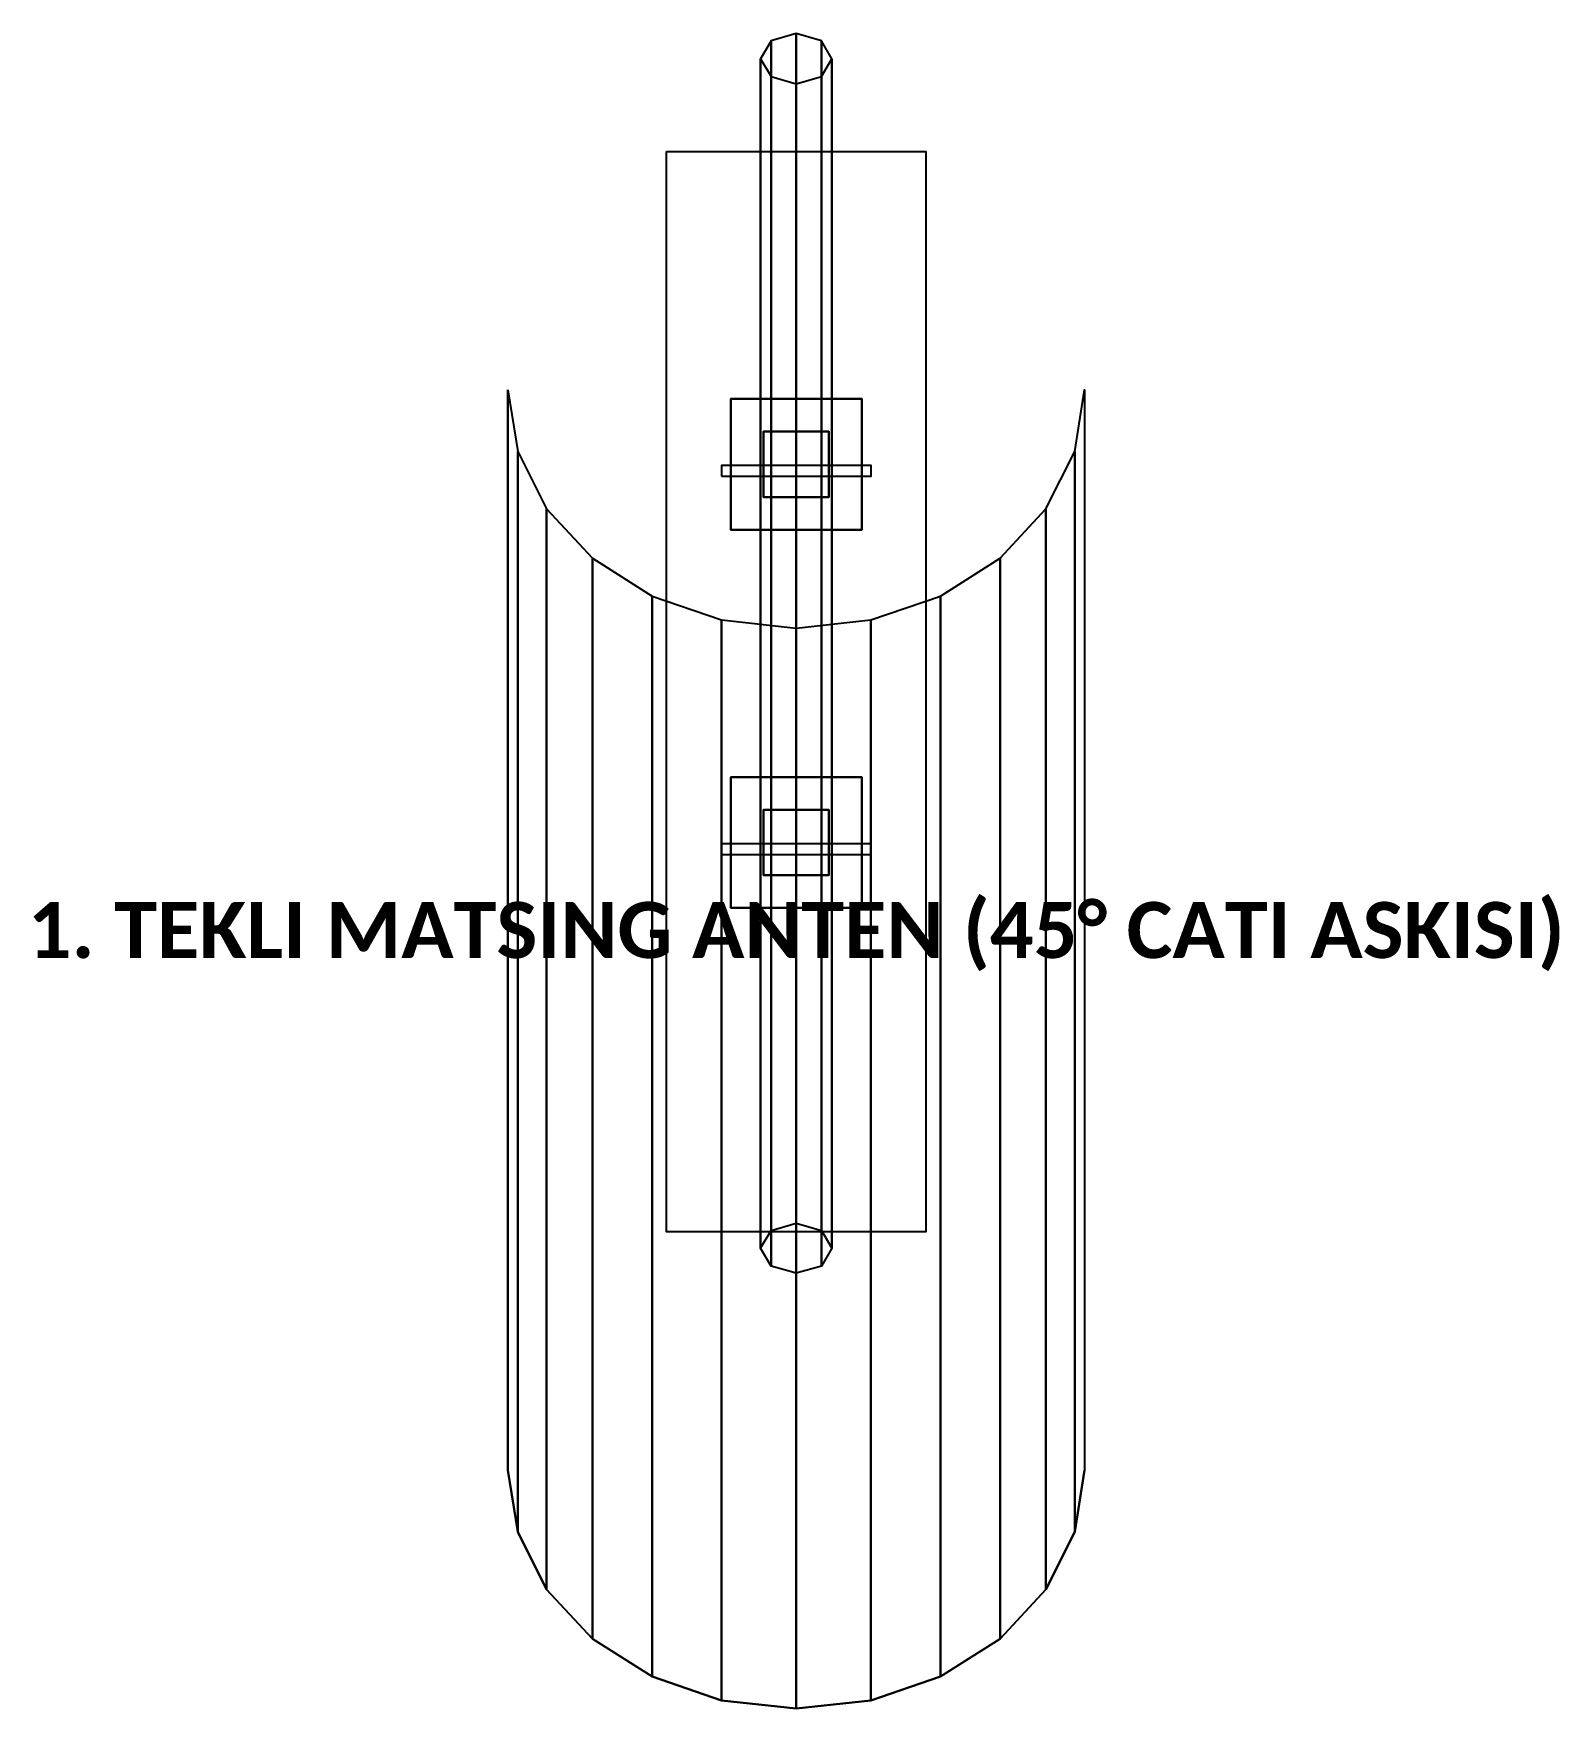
# Model space of a CAD drawing. Header units: millimetres. Extents: x -14816 to 20000, y -833 to 1077.
# Drawn here: x -14816 to -13183, y -833 to 959 of the extents above; entities that cross this region are included whole.
import ezdxf
from ezdxf.enums import TextEntityAlignment as Align

# ---------------------------------------------------------------- set-up
doc = ezdxf.new("R2010")
doc.units = ezdxf.units.MM
for name, color, linetype in [('CELIK_KIRIS_KOLON', 9, 'CONTINUOUS'), ('EKP_MATSING_ANTEN', 2, 'CONTINUOUS'), ('METIN_BILGI', 7, 'CONTINUOUS'), ('MONTAJ_BORULARI', 2, 'CONTINUOUS')]:
    doc.layers.add(name, color=color, linetype=linetype)
doc.styles.get("Standard").update_dxf_attribs({"font": 'calibrib.ttf'})

msp = doc.modelspace()

# ---------------------------------------------------------------- linework, layer by layer
at = {"layer": 'CELIK_KIRIS_KOLON'}
for p, q in [((-14000, 847.1, -309), (-14000, -309, 847.1)), ((-13930, 568.3, 33.7), (-14070, 568.3, 33.7)), ((-14070, 568.3, 33.7), (-14070, 428.3, 33.7)), ((-13930, 568.3, 153.7), (-14070, 568.3, 153.7)), ((-14070, 568.3, 153.7), (-14070, 428.3, 153.7)), ((-14070, 568.3, 33.7), (-14070, 568.3, 153.7)), ((-13930, 428.3, 33.7), (-13930, 568.3, 33.7)), ((-13930, 428.3, 153.7), (-13930, 568.3, 153.7)), ((-13930, 568.3, 33.7), (-13930, 568.3, 153.7)), ((-14070, 428.3, 33.7), (-13930, 428.3, 33.7)), ((-14070, 428.3, 153.7), (-13930, 428.3, 153.7)), ((-14070, 428.3, 33.7), (-14070, 428.3, 153.7)), ((-13930, 428.3, 33.7), (-13930, 428.3, 153.7)), ((-13930, 163.7, 438.3), (-14070, 163.7, 438.3)), ((-14070, 163.7, 438.3), (-14070, 23.7, 438.3)), ((-13930, 163.7, 558.3), (-14070, 163.7, 558.3)), ((-14070, 163.7, 558.3), (-14070, 23.7, 558.3)), ((-14070, 163.7, 438.3), (-14070, 163.7, 558.3)), ((-13930, 23.7, 438.3), (-13930, 163.7, 438.3)), ((-13930, 23.7, 558.3), (-13930, 163.7, 558.3)), ((-13930, 163.7, 438.3), (-13930, 163.7, 558.3)), ((-14070, 23.7, 438.3), (-13930, 23.7, 438.3)), ((-14070, 23.7, 558.3), (-13930, 23.7, 558.3)), ((-14070, 23.7, 438.3), (-14070, 23.7, 558.3)), ((-13930, 23.7, 438.3), (-13930, 23.7, 558.3))]:
    msp.add_line(p, q, dxfattribs=at)
for points in [[(-14138.8, 833, -323.1), (-13861.2, 833, -323.1), (-13861.2, -323.1, 833), (-14138.8, -323.1, 833)], [(-14070, 428.3, 33.7), (-13930, 428.3, 33.7), (-13930, 568.3, 33.7), (-14070, 568.3, 33.7)], [(-14070, 428.3, 153.7), (-13930, 428.3, 153.7), (-13930, 568.3, 153.7), (-14070, 568.3, 153.7)], [(-14070, 568.3, 33.7), (-13930, 568.3, 33.7), (-13930, 568.3, 153.7), (-14070, 568.3, 153.7)], [(-14070, 428.3, 33.7), (-14070, 568.3, 33.7), (-14070, 568.3, 153.7), (-14070, 428.3, 153.7)], [(-13930, 428.3, 33.7), (-13930, 568.3, 33.7), (-13930, 568.3, 153.7), (-13930, 428.3, 153.7)], [(-14080, 485.5, 24.3), (-13920, 485.5, 24.3), (-13920, 497, 148.9), (-14080, 497, 148.9)], [(-14070, 428.3, 33.7), (-13930, 428.3, 33.7), (-13930, 428.3, 153.7), (-14070, 428.3, 153.7)], [(-14070, 23.7, 438.3), (-13930, 23.7, 438.3), (-13930, 163.7, 438.3), (-14070, 163.7, 438.3)], [(-14070, 23.7, 558.3), (-13930, 23.7, 558.3), (-13930, 163.7, 558.3), (-14070, 163.7, 558.3)], [(-14070, 163.7, 438.3), (-13930, 163.7, 438.3), (-13930, 163.7, 558.3), (-14070, 163.7, 558.3)], [(-14070, 23.7, 438.3), (-14070, 163.7, 438.3), (-14070, 163.7, 558.3), (-14070, 23.7, 558.3)], [(-13930, 23.7, 438.3), (-13930, 163.7, 438.3), (-13930, 163.7, 558.3), (-13930, 23.7, 558.3)], [(-14080, 80.9, 428.9), (-13920, 80.9, 428.9), (-13920, 92.3, 553.5), (-14080, 92.3, 553.5)], [(-14070, 23.7, 438.3), (-13930, 23.7, 438.3), (-13930, 23.7, 558.3), (-14070, 23.7, 558.3)]]:
    msp.add_3dface(points, dxfattribs=at)
at = {"layer": 'EKP_MATSING_ANTEN'}
for p, q in [((-14308.5, 578.1, -578.1), (-14298, 512.1, -644)), ((-14308.5, 578.1, -578.1), (-14308.5, -578.1, 578.1)), ((-13702, 512.1, -644), (-13691.5, 578.1, -578.1)), ((-14298, 512.1, -644), (-14267.2, 450.6, -705.5)), ((-14298, 512.1, -644), (-14298, -644, 512.1)), ((-13732.8, 450.6, -705.5), (-13702, 512.1, -644)), ((-13702, 512.1, -644), (-13702, -644, 512.1)), ((-14267.2, 450.6, -705.5), (-14218.1, 397.8, -758.3)), ((-14267.2, 450.6, -705.5), (-14267.2, -705.5, 450.6)), ((-13781.9, 397.8, -758.3), (-13732.8, 450.6, -705.5)), ((-13732.8, 450.6, -705.5), (-13732.8, -705.5, 450.6)), ((-14218.1, 397.8, -758.3), (-14154.2, 357.3, -798.8)), ((-14218.1, 397.8, -758.3), (-14218.1, -758.3, 397.8)), ((-13845.8, 357.3, -798.8), (-13781.9, 397.8, -758.3)), ((-13781.9, 397.8, -758.3), (-13781.9, -758.3, 397.8)), ((-14154.2, 357.3, -798.8), (-14079.8, 331.8, -824.3)), ((-14154.2, 357.3, -798.8), (-14154.2, -798.8, 357.3)), ((-13920.2, 331.8, -824.3), (-13845.8, 357.3, -798.8)), ((-13845.8, 357.3, -798.8), (-13845.8, -798.8, 357.3)), ((-14079.8, 331.8, -824.3), (-14000, 323.1, -833)), ((-14079.8, 331.8, -824.3), (-14079.8, -824.3, 331.8)), ((-14000, 323.1, -833), (-13920.2, 331.8, -824.3)), ((-14000, 323.1, -833), (-14000, -833, 323.1)), ((-13920.2, 331.8, -824.3), (-13920.2, -824.3, 331.8)), ((-14308.5, -578.1, 578.1), (-14298, -644, 512.1)), ((-13702, -644, 512.1), (-13691.5, -578.1, 578.1)), ((-14298, -644, 512.1), (-14267.2, -705.5, 450.6)), ((-13732.8, -705.5, 450.6), (-13702, -644, 512.1)), ((-14267.2, -705.5, 450.6), (-14218.1, -758.3, 397.8)), ((-13781.9, -758.3, 397.8), (-13732.8, -705.5, 450.6)), ((-14218.1, -758.3, 397.8), (-14154.2, -798.8, 357.3)), ((-13845.8, -798.8, 357.3), (-13781.9, -758.3, 397.8)), ((-14154.2, -798.8, 357.3), (-14079.8, -824.3, 331.8)), ((-13920.2, -824.3, 331.8), (-13845.8, -798.8, 357.3)), ((-14079.8, -824.3, 331.8), (-14000, -833, 323.1)), ((-14000, -833, 323.1), (-13920.2, -824.3, 331.8))]:
    msp.add_line(p, q, dxfattribs=at)
for points in [[(-14308.5, 578.1, -578.1), (-14298, 512.1, -644), (-14298, -644, 512.1), (-14308.5, -578.1, 578.1)], [(-13702, 512.1, -644), (-13691.5, 578.1, -578.1), (-13691.5, -578.1, 578.1), (-13702, -644, 512.1)], [(-14298, 512.1, -644), (-14267.2, 450.6, -705.5), (-14267.2, -705.5, 450.6), (-14298, -644, 512.1)], [(-13732.8, 450.6, -705.5), (-13702, 512.1, -644), (-13702, -644, 512.1), (-13732.8, -705.5, 450.6)], [(-14267.2, 450.6, -705.5), (-14218.1, 397.8, -758.3), (-14218.1, -758.3, 397.8), (-14267.2, -705.5, 450.6)], [(-13781.9, 397.8, -758.3), (-13732.8, 450.6, -705.5), (-13732.8, -705.5, 450.6), (-13781.9, -758.3, 397.8)], [(-14218.1, 397.8, -758.3), (-14154.2, 357.3, -798.8), (-14154.2, -798.8, 357.3), (-14218.1, -758.3, 397.8)], [(-13845.8, 357.3, -798.8), (-13781.9, 397.8, -758.3), (-13781.9, -758.3, 397.8), (-13845.8, -798.8, 357.3)], [(-14154.2, 357.3, -798.8), (-14079.8, 331.8, -824.3), (-14079.8, -824.3, 331.8), (-14154.2, -798.8, 357.3)], [(-13920.2, 331.8, -824.3), (-13845.8, 357.3, -798.8), (-13845.8, -798.8, 357.3), (-13920.2, -824.3, 331.8)], [(-14079.8, 331.8, -824.3), (-14000, 323.1, -833), (-14000, -833, 323.1), (-14079.8, -824.3, 331.8)], [(-14000, 323.1, -833), (-13920.2, 331.8, -824.3), (-13920.2, -824.3, 331.8), (-14000, -833, 323.1)]]:
    msp.add_3dface(points, dxfattribs=at)
at = {"layer": 'MONTAJ_BORULARI'}
for p, q in [((-13965, 533.3, 93.7), (-14035, 533.3, 93.7)), ((-14035, 533.3, 93.7), (-14035, 463.3, 93.7)), ((-13965, 533.3, 2400), (-14035, 533.3, 2400)), ((-14035, 533.3, 2400), (-14035, 463.3, 2400)), ((-14035, 533.3, 93.7), (-14035, 533.3, 2400)), ((-13965, 463.3, 93.7), (-13965, 533.3, 93.7)), ((-13965, 463.3, 2400), (-13965, 533.3, 2400)), ((-13965, 533.3, 93.7), (-13965, 533.3, 2400)), ((-14035, 463.3, 93.7), (-13965, 463.3, 93.7)), ((-14035, 463.3, 2400), (-13965, 463.3, 2400)), ((-14035, 463.3, 93.7), (-14035, 463.3, 2400)), ((-13965, 463.3, 93.7), (-13965, 463.3, 2400)), ((-13965, 128.7, 498.3), (-14035, 128.7, 498.3)), ((-14035, 128.7, 498.3), (-14035, 58.7, 498.3)), ((-13965, 128.7, 2400), (-14035, 128.7, 2400)), ((-14035, 128.7, 2400), (-14035, 58.7, 2400)), ((-14035, 128.7, 498.3), (-14035, 128.7, 2400)), ((-13965, 58.7, 498.3), (-13965, 128.7, 498.3)), ((-13965, 58.7, 2400), (-13965, 128.7, 2400)), ((-13965, 128.7, 498.3), (-13965, 128.7, 2400)), ((-14035, 58.7, 498.3), (-13965, 58.7, 498.3)), ((-14035, 58.7, 2400), (-13965, 58.7, 2400)), ((-14035, 58.7, 498.3), (-14035, 58.7, 2400)), ((-13965, 58.7, 498.3), (-13965, 58.7, 2400))]:
    msp.add_line(p, q, dxfattribs=at)
for points in [[(-14026.9, 951.4, -321.4), (-14038.1, 932.4, -340.4), (-14038.1, -340.4, 932.4), (-14026.9, -321.4, 951.4)], [(-14000, 959.3, -313.5), (-14026.9, 951.4, -321.4), (-14026.9, -321.4, 951.4), (-14000, -313.5, 959.3)], [(-13973.1, 951.4, -321.4), (-14000, 959.3, -313.5), (-14000, -313.5, 959.3), (-13973.1, -321.4, 951.4)], [(-13961.9, 932.4, -340.4), (-13973.1, 951.4, -321.4), (-13973.1, -321.4, 951.4), (-13961.9, -340.4, 932.4)], [(-14038.1, 932.4, -340.4), (-14026.9, 913.3, -359.5), (-14026.9, -359.5, 913.3), (-14038.1, -340.4, 932.4)], [(-13973.1, 913.3, -359.5), (-13961.9, 932.4, -340.4), (-13961.9, -340.4, 932.4), (-13973.1, -359.5, 913.3)], [(-14026.9, 913.3, -359.5), (-14000, 905.5, -367.3), (-14000, -367.3, 905.5), (-14026.9, -359.5, 913.3)], [(-14000, 905.5, -367.3), (-13973.1, 913.3, -359.5), (-13973.1, -359.5, 913.3), (-14000, -367.3, 905.5)], [(-14035, 463.3, 93.7), (-13965, 463.3, 93.7), (-13965, 533.3, 93.7), (-14035, 533.3, 93.7)], [(-14035, 463.3, 2400), (-13965, 463.3, 2400), (-13965, 533.3, 2400), (-14035, 533.3, 2400)], [(-14035, 533.3, 93.7), (-13965, 533.3, 93.7), (-13965, 533.3, 2400), (-14035, 533.3, 2400)], [(-14035, 463.3, 93.7), (-14035, 533.3, 93.7), (-14035, 533.3, 2400), (-14035, 463.3, 2400)], [(-13965, 463.3, 93.7), (-13965, 533.3, 93.7), (-13965, 533.3, 2400), (-13965, 463.3, 2400)], [(-14035, 463.3, 93.7), (-13965, 463.3, 93.7), (-13965, 463.3, 2400), (-14035, 463.3, 2400)], [(-14035, 58.7, 498.3), (-13965, 58.7, 498.3), (-13965, 128.7, 498.3), (-14035, 128.7, 498.3)], [(-14035, 58.7, 2400), (-13965, 58.7, 2400), (-13965, 128.7, 2400), (-14035, 128.7, 2400)], [(-14035, 128.7, 498.3), (-13965, 128.7, 498.3), (-13965, 128.7, 2400), (-14035, 128.7, 2400)], [(-14035, 58.7, 498.3), (-14035, 128.7, 498.3), (-14035, 128.7, 2400), (-14035, 58.7, 2400)], [(-13965, 58.7, 498.3), (-13965, 128.7, 498.3), (-13965, 128.7, 2400), (-13965, 58.7, 2400)], [(-14035, 58.7, 498.3), (-13965, 58.7, 498.3), (-13965, 58.7, 2400), (-14035, 58.7, 2400)]]:
    msp.add_3dface(points, dxfattribs=at)

# ---------------------------------------------------------------- texts
at = {"layer": 'METIN_BILGI'}
msp.add_text('1. TEKLI MATSING ANTEN (45° CATI ASKISI)', height=60, dxfattribs=at).set_placement((-14000, 0), align=Align.MIDDLE_CENTER)

doc.saveas('drawing.dxf')
